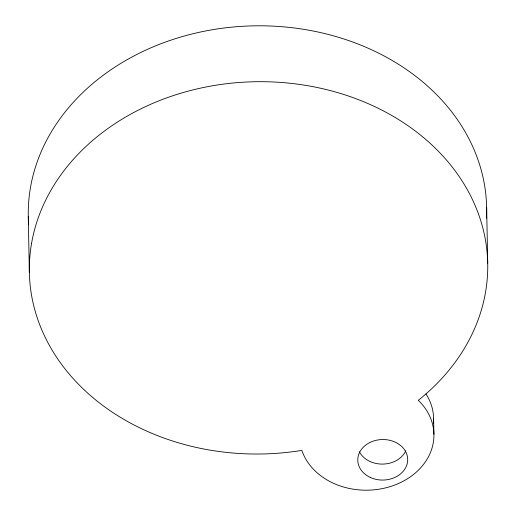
<?xml version="1.0" encoding="UTF-8"?>
<svg xmlns="http://www.w3.org/2000/svg" width="516" height="516" viewBox="0 0 516 516"><rect width="100%" height="100%" fill="white"/><g stroke="black" fill="none" stroke-linecap="round" stroke-linejoin="round"><path stroke-width="0.77" d="M486.646 207.245L487.717 263.134M433.608 418.276L433.911 434.246M28.283 216.694L29.354 272.583M425.99 393.985A67.222 54.593 -1.1 0 1 433.44 423.146M405.802 450.803A24.962 20.272 -1.1 0 1 382.866 464.09A24.962 20.272 -1.1 0 1 359.388 451.764M28.612 223.996A229.227 186.153 -1.1 0 1 255.743 25.819A229.227 186.153 -1.1 0 1 486.478 218.21M31.553 243.41A229.227 186.153 -1.1 0 0 301.854 450.384A67.222 54.593 -1.1 0 0 397.791 483.808A67.222 54.593 -1.1 0 0 418.321 400.293A229.227 186.153 -1.1 0 0 362.264 101.168A229.227 186.153 -1.1 0 0 31.553 243.41M370.295 477.448A24.962 20.272 -1.1 0 0 407.705 459.595A24.962 20.272 -1.1 0 0 370.224 442.335A24.962 20.272 -1.1 0 0 370.295 477.448"/></g></svg>
